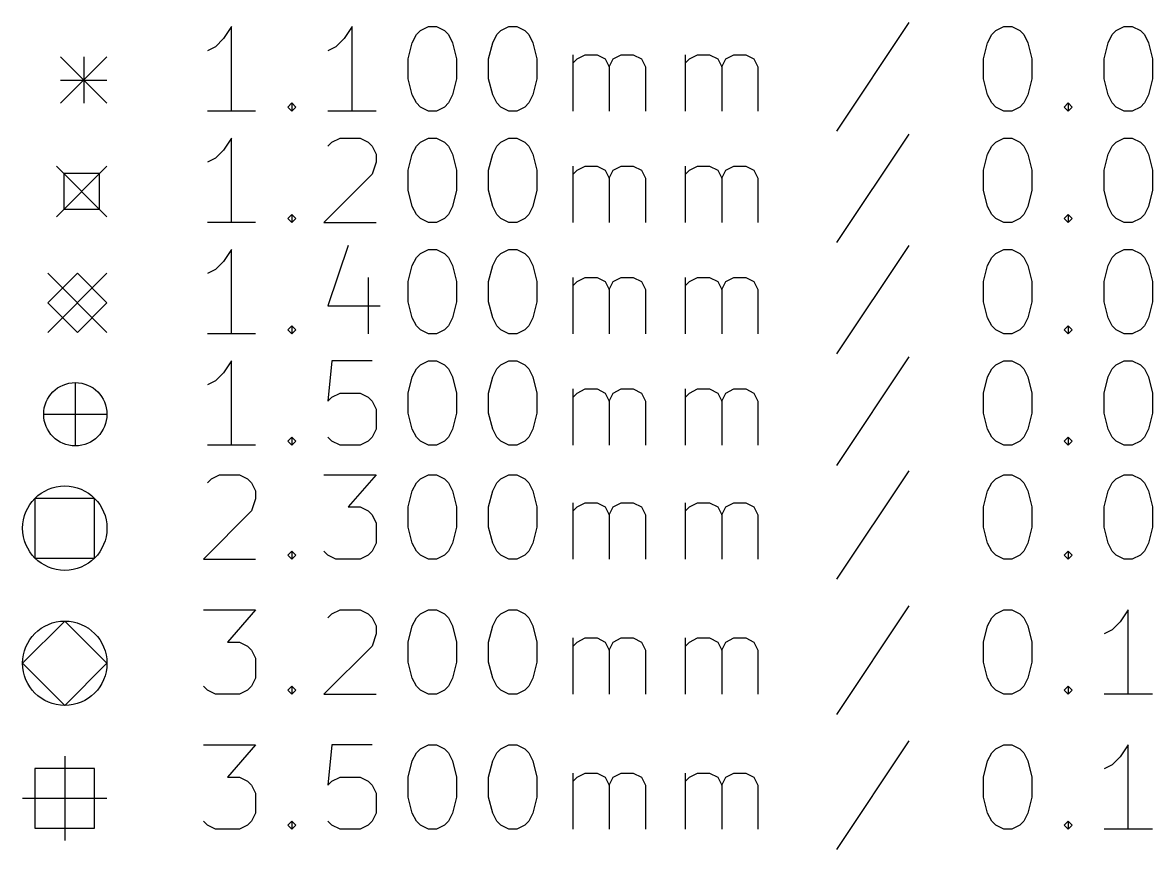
# Model space of a CAD drawing. Extents: x 82 to 194, y -127 to -38.
# Drawn here: x 81.95 to 108.73, y -126.52 to -106.93 of the extents above; entities that cross this region are included whole.
import ezdxf

# ---------------------------------------------------------------- set-up
doc = ezdxf.new("R2010")
doc.units = 0
doc.layers.add('BLACK', color=7, linetype='CONTINUOUS')

msp = doc.modelspace()

# ---------------------------------------------------------------- linework, layer by layer
at = {"layer": 'BLACK', "linetype": 'CONTINUOUS'}
for p, q in [((86.9024, -107.025), (86.7119, -107.31)), ((86.9024, -109.025), (86.9024, -107.025)), ((89.7595, -107.025), (89.569, -107.31)), ((89.7595, -109.025), (89.7595, -107.025)), ((91.2833, -107.215), (91.3786, -107.12)), ((91.3786, -107.12), (91.569, -107.025)), ((91.569, -107.025), (91.7595, -107.025)), ((91.7595, -107.025), (91.95, -107.12)), ((91.95, -107.12), (92.0452, -107.215)), ((93.1881, -107.215), (93.2833, -107.12)), ((93.2833, -107.12), (93.4738, -107.025)), ((93.4738, -107.025), (93.6643, -107.025)), ((93.6643, -107.025), (93.8548, -107.12)), ((93.8548, -107.12), (93.95, -107.215)), ((102.96, -106.93), (101.245, -109.501)), ((104.921, -107.215), (105.017, -107.12)), ((105.017, -107.12), (105.207, -107.025)), ((105.207, -107.025), (105.398, -107.025)), ((105.398, -107.025), (105.588, -107.12)), ((105.588, -107.12), (105.683, -107.215)), ((107.779, -107.215), (107.874, -107.12)), ((107.874, -107.12), (108.064, -107.025)), ((108.064, -107.025), (108.255, -107.025)), ((108.255, -107.025), (108.445, -107.12)), ((108.445, -107.12), (108.54, -107.215)), ((86.7119, -107.31), (86.5214, -107.501)), ((89.569, -107.31), (89.3786, -107.501)), ((91.1881, -107.406), (91.2833, -107.215)), ((92.0452, -107.215), (92.1405, -107.406)), ((93.0929, -107.406), (93.1881, -107.215)), ((93.95, -107.215), (94.0452, -107.406)), ((104.826, -107.406), (104.921, -107.215)), ((105.683, -107.215), (105.779, -107.406)), ((107.683, -107.406), (107.779, -107.215)), ((108.54, -107.215), (108.636, -107.406)), ((86.5214, -107.501), (86.331, -107.596)), ((89.3786, -107.501), (89.1881, -107.596)), ((91.0929, -107.787), (91.1881, -107.406)), ((92.1405, -107.406), (92.2357, -107.787)), ((92.9976, -107.787), (93.0929, -107.406)), ((94.0452, -107.406), (94.1405, -107.787)), ((104.731, -107.787), (104.826, -107.406)), ((105.779, -107.406), (105.874, -107.787)), ((107.588, -107.787), (107.683, -107.406)), ((108.636, -107.406), (108.731, -107.787)), ((82.85, -107.74), (83.95, -108.84)), ((83.95, -107.74), (82.85, -108.84)), ((83.4, -107.74), (83.4, -108.84)), ((91.0929, -108.263), (91.0929, -107.787)), ((92.2357, -107.787), (92.2357, -108.263)), ((92.9976, -108.263), (92.9976, -107.787)), ((94.1405, -107.787), (94.1405, -108.263)), ((94.9976, -109.025), (94.9976, -107.691)), ((94.9976, -107.882), (95.0929, -107.787)), ((95.0929, -107.787), (95.2833, -107.691)), ((95.2833, -107.691), (95.569, -107.691)), ((95.569, -107.691), (95.7595, -107.787)), ((95.7595, -107.787), (95.8548, -107.977)), ((95.8548, -107.977), (95.95, -107.787)), ((95.95, -107.787), (96.1405, -107.691)), ((96.1405, -107.691), (96.4262, -107.691)), ((96.4262, -107.691), (96.6167, -107.787)), ((96.6167, -107.787), (96.7119, -107.977)), ((97.6643, -109.025), (97.6643, -107.691)), ((97.6643, -107.882), (97.7595, -107.787)), ((97.7595, -107.787), (97.95, -107.691)), ((97.95, -107.691), (98.2357, -107.691)), ((98.2357, -107.691), (98.4262, -107.787)), ((98.4262, -107.787), (98.5214, -107.977)), ((98.5214, -107.977), (98.6167, -107.787)), ((98.6167, -107.787), (98.8071, -107.691)), ((98.8071, -107.691), (99.0929, -107.691)), ((99.0929, -107.691), (99.2833, -107.787)), ((99.2833, -107.787), (99.3786, -107.977)), ((104.731, -108.263), (104.731, -107.787)), ((105.874, -107.787), (105.874, -108.263)), ((107.588, -108.263), (107.588, -107.787)), ((108.731, -107.787), (108.731, -108.263)), ((95.8548, -107.977), (95.8548, -109.025)), ((96.7119, -107.977), (96.7119, -109.025)), ((98.5214, -107.977), (98.5214, -109.025)), ((99.3786, -107.977), (99.3786, -109.025)), ((82.85, -108.29), (83.95, -108.29)), ((91.1881, -108.644), (91.0929, -108.263)), ((92.2357, -108.263), (92.1405, -108.644)), ((93.0929, -108.644), (92.9976, -108.263)), ((94.1405, -108.263), (94.0452, -108.644)), ((104.826, -108.644), (104.731, -108.263)), ((105.874, -108.263), (105.779, -108.644)), ((107.683, -108.644), (107.588, -108.263)), ((108.731, -108.263), (108.636, -108.644)), ((91.2833, -108.834), (91.1881, -108.644)), ((92.1405, -108.644), (92.0452, -108.834)), ((93.1881, -108.834), (93.0929, -108.644)), ((94.0452, -108.644), (93.95, -108.834)), ((104.921, -108.834), (104.826, -108.644)), ((105.779, -108.644), (105.683, -108.834)), ((107.779, -108.834), (107.683, -108.644)), ((108.636, -108.644), (108.54, -108.834)), ((88.2357, -108.93), (88.331, -108.834)), ((88.331, -109.025), (88.2357, -108.93)), ((88.331, -108.834), (88.4262, -108.93)), ((88.331, -108.834), (88.331, -109.025)), ((88.4262, -108.93), (88.331, -109.025)), ((91.3786, -108.93), (91.2833, -108.834)), ((91.569, -109.025), (91.3786, -108.93)), ((91.95, -108.93), (91.7595, -109.025)), ((92.0452, -108.834), (91.95, -108.93)), ((93.2833, -108.93), (93.1881, -108.834)), ((93.4738, -109.025), (93.2833, -108.93)), ((93.8548, -108.93), (93.6643, -109.025)), ((93.95, -108.834), (93.8548, -108.93)), ((105.017, -108.93), (104.921, -108.834)), ((105.207, -109.025), (105.017, -108.93)), ((105.588, -108.93), (105.398, -109.025)), ((105.683, -108.834), (105.588, -108.93)), ((106.636, -108.93), (106.731, -108.834)), ((106.731, -109.025), (106.636, -108.93)), ((106.731, -108.834), (106.826, -108.93)), ((106.731, -108.834), (106.731, -109.025)), ((106.826, -108.93), (106.731, -109.025)), ((107.874, -108.93), (107.779, -108.834)), ((108.064, -109.025), (107.874, -108.93)), ((108.445, -108.93), (108.255, -109.025)), ((108.54, -108.834), (108.445, -108.93)), ((87.4738, -109.025), (86.331, -109.025)), ((90.331, -109.025), (89.1881, -109.025)), ((91.7595, -109.025), (91.569, -109.025)), ((93.6643, -109.025), (93.4738, -109.025)), ((105.398, -109.025), (105.207, -109.025)), ((108.255, -109.025), (108.064, -109.025)), ((86.9024, -109.665), (86.7119, -109.95)), ((86.9024, -111.665), (86.9024, -109.665)), ((89.1881, -109.855), (89.2833, -109.76)), ((89.2833, -109.76), (89.4738, -109.665)), ((89.4738, -109.665), (89.95, -109.665)), ((89.95, -109.665), (90.1405, -109.76)), ((90.1405, -109.76), (90.2357, -109.855)), ((91.2833, -109.855), (91.3786, -109.76)), ((91.3786, -109.76), (91.569, -109.665)), ((91.569, -109.665), (91.7595, -109.665)), ((91.7595, -109.665), (91.95, -109.76)), ((91.95, -109.76), (92.0452, -109.855)), ((93.1881, -109.855), (93.2833, -109.76)), ((93.2833, -109.76), (93.4738, -109.665)), ((93.4738, -109.665), (93.6643, -109.665)), ((93.6643, -109.665), (93.8548, -109.76)), ((93.8548, -109.76), (93.95, -109.855)), ((102.96, -109.57), (101.245, -112.141)), ((104.921, -109.855), (105.017, -109.76)), ((105.017, -109.76), (105.207, -109.665)), ((105.207, -109.665), (105.398, -109.665)), ((105.398, -109.665), (105.588, -109.76)), ((105.588, -109.76), (105.683, -109.855)), ((107.779, -109.855), (107.874, -109.76)), ((107.874, -109.76), (108.064, -109.665)), ((108.064, -109.665), (108.255, -109.665)), ((108.255, -109.665), (108.445, -109.76)), ((108.445, -109.76), (108.54, -109.855)), ((86.7119, -109.95), (86.5214, -110.141)), ((90.2357, -109.855), (90.331, -110.046)), ((90.331, -110.046), (90.331, -110.236)), ((91.0929, -110.427), (91.1881, -110.046)), ((91.1881, -110.046), (91.2833, -109.855)), ((92.0452, -109.855), (92.1405, -110.046)), ((92.1405, -110.046), (92.2357, -110.427)), ((92.9976, -110.427), (93.0929, -110.046)), ((93.0929, -110.046), (93.1881, -109.855)), ((93.95, -109.855), (94.0452, -110.046)), ((94.0452, -110.046), (94.1405, -110.427)), ((104.731, -110.427), (104.826, -110.046)), ((104.826, -110.046), (104.921, -109.855)), ((105.683, -109.855), (105.779, -110.046)), ((105.779, -110.046), (105.874, -110.427)), ((107.588, -110.427), (107.683, -110.046)), ((107.683, -110.046), (107.779, -109.855)), ((108.54, -109.855), (108.636, -110.046)), ((108.636, -110.046), (108.731, -110.427)), ((82.75, -110.33), (83.95, -111.53)), ((83.95, -110.33), (82.75, -111.53)), ((86.5214, -110.141), (86.331, -110.236)), ((90.331, -110.236), (90.2357, -110.522)), ((94.9976, -111.665), (94.9976, -110.331)), ((95.0929, -110.427), (95.2833, -110.331)), ((95.2833, -110.331), (95.569, -110.331)), ((95.569, -110.331), (95.7595, -110.427)), ((95.95, -110.427), (96.1405, -110.331)), ((96.1405, -110.331), (96.4262, -110.331)), ((96.4262, -110.331), (96.6167, -110.427)), ((97.6643, -111.665), (97.6643, -110.331)), ((97.7595, -110.427), (97.95, -110.331)), ((97.95, -110.331), (98.2357, -110.331)), ((98.2357, -110.331), (98.4262, -110.427)), ((98.6167, -110.427), (98.8071, -110.331)), ((98.8071, -110.331), (99.0929, -110.331)), ((99.0929, -110.331), (99.2833, -110.427)), ((83.7743, -110.506), (82.9257, -110.506)), ((82.9257, -110.506), (82.9257, -111.354)), ((83.7743, -111.354), (83.7743, -110.506)), ((90.2357, -110.522), (89.0929, -111.665)), ((91.0929, -110.903), (91.0929, -110.427)), ((92.2357, -110.427), (92.2357, -110.903)), ((92.9976, -110.903), (92.9976, -110.427)), ((94.1405, -110.427), (94.1405, -110.903)), ((94.9976, -110.522), (95.0929, -110.427)), ((95.7595, -110.427), (95.8548, -110.617)), ((95.8548, -110.617), (95.95, -110.427)), ((96.6167, -110.427), (96.7119, -110.617)), ((97.6643, -110.522), (97.7595, -110.427)), ((98.4262, -110.427), (98.5214, -110.617)), ((98.5214, -110.617), (98.6167, -110.427)), ((99.2833, -110.427), (99.3786, -110.617)), ((104.731, -110.903), (104.731, -110.427)), ((105.874, -110.427), (105.874, -110.903)), ((107.588, -110.903), (107.588, -110.427)), ((108.731, -110.427), (108.731, -110.903)), ((95.8548, -110.617), (95.8548, -111.665)), ((96.7119, -110.617), (96.7119, -111.665)), ((98.5214, -110.617), (98.5214, -111.665)), ((99.3786, -110.617), (99.3786, -111.665)), ((91.1881, -111.284), (91.0929, -110.903)), ((92.2357, -110.903), (92.1405, -111.284)), ((93.0929, -111.284), (92.9976, -110.903)), ((94.1405, -110.903), (94.0452, -111.284)), ((104.826, -111.284), (104.731, -110.903)), ((105.874, -110.903), (105.779, -111.284)), ((107.683, -111.284), (107.588, -110.903)), ((108.731, -110.903), (108.636, -111.284)), ((82.9257, -111.354), (83.7743, -111.354)), ((91.2833, -111.474), (91.1881, -111.284)), ((92.1405, -111.284), (92.0452, -111.474)), ((93.1881, -111.474), (93.0929, -111.284)), ((94.0452, -111.284), (93.95, -111.474)), ((104.921, -111.474), (104.826, -111.284)), ((105.779, -111.284), (105.683, -111.474)), ((107.779, -111.474), (107.683, -111.284)), ((108.636, -111.284), (108.54, -111.474)), ((87.4738, -111.665), (86.331, -111.665)), ((88.2357, -111.57), (88.331, -111.474)), ((88.331, -111.665), (88.2357, -111.57)), ((88.331, -111.474), (88.4262, -111.57)), ((88.331, -111.474), (88.331, -111.665)), ((88.4262, -111.57), (88.331, -111.665)), ((89.0929, -111.665), (90.331, -111.665)), ((91.3786, -111.57), (91.2833, -111.474)), ((91.569, -111.665), (91.3786, -111.57)), ((91.7595, -111.665), (91.569, -111.665)), ((91.95, -111.57), (91.7595, -111.665)), ((92.0452, -111.474), (91.95, -111.57)), ((93.2833, -111.57), (93.1881, -111.474)), ((93.4738, -111.665), (93.2833, -111.57)), ((93.6643, -111.665), (93.4738, -111.665)), ((93.8548, -111.57), (93.6643, -111.665)), ((93.95, -111.474), (93.8548, -111.57)), ((105.017, -111.57), (104.921, -111.474)), ((105.207, -111.665), (105.017, -111.57)), ((105.398, -111.665), (105.207, -111.665)), ((105.588, -111.57), (105.398, -111.665)), ((105.683, -111.474), (105.588, -111.57)), ((106.636, -111.57), (106.731, -111.474)), ((106.731, -111.665), (106.636, -111.57)), ((106.731, -111.474), (106.826, -111.57)), ((106.731, -111.474), (106.731, -111.665)), ((106.826, -111.57), (106.731, -111.665)), ((107.874, -111.57), (107.779, -111.474)), ((108.064, -111.665), (107.874, -111.57)), ((108.255, -111.665), (108.064, -111.665)), ((108.445, -111.57), (108.255, -111.665)), ((108.54, -111.474), (108.445, -111.57)), ((89.6643, -112.21), (89.1881, -113.638)), ((102.96, -112.21), (101.245, -114.781)), ((86.9024, -112.305), (86.7119, -112.59)), ((86.9024, -114.305), (86.9024, -112.305)), ((91.2833, -112.495), (91.3786, -112.4)), ((91.3786, -112.4), (91.569, -112.305)), ((91.569, -112.305), (91.7595, -112.305)), ((91.7595, -112.305), (91.95, -112.4)), ((91.95, -112.4), (92.0452, -112.495)), ((93.1881, -112.495), (93.2833, -112.4)), ((93.2833, -112.4), (93.4738, -112.305)), ((93.4738, -112.305), (93.6643, -112.305)), ((93.6643, -112.305), (93.8548, -112.4)), ((93.8548, -112.4), (93.95, -112.495)), ((104.921, -112.495), (105.017, -112.4)), ((105.017, -112.4), (105.207, -112.305)), ((105.207, -112.305), (105.398, -112.305)), ((105.398, -112.305), (105.588, -112.4)), ((105.588, -112.4), (105.683, -112.495)), ((107.779, -112.495), (107.874, -112.4)), ((107.874, -112.4), (108.064, -112.305)), ((108.064, -112.305), (108.255, -112.305)), ((108.255, -112.305), (108.445, -112.4)), ((108.445, -112.4), (108.54, -112.495)), ((86.7119, -112.59), (86.5214, -112.781)), ((91.0929, -113.067), (91.1881, -112.686)), ((91.1881, -112.686), (91.2833, -112.495)), ((92.0452, -112.495), (92.1405, -112.686)), ((92.1405, -112.686), (92.2357, -113.067)), ((92.9976, -113.067), (93.0929, -112.686)), ((93.0929, -112.686), (93.1881, -112.495)), ((93.95, -112.495), (94.0452, -112.686)), ((94.0452, -112.686), (94.1405, -113.067)), ((104.731, -113.067), (104.826, -112.686)), ((104.826, -112.686), (104.921, -112.495)), ((105.683, -112.495), (105.779, -112.686)), ((105.779, -112.686), (105.874, -113.067)), ((107.588, -113.067), (107.683, -112.686)), ((107.683, -112.686), (107.779, -112.495)), ((108.54, -112.495), (108.636, -112.686)), ((108.636, -112.686), (108.731, -113.067)), ((82.55, -112.87), (83.95, -114.27)), ((83.95, -112.87), (82.55, -114.27)), ((83.25, -112.87), (82.55, -113.57)), ((83.95, -113.57), (83.25, -112.87)), ((86.5214, -112.781), (86.331, -112.876)), ((90.1405, -112.971), (90.1405, -114.305)), ((94.9976, -114.305), (94.9976, -112.971)), ((95.0929, -113.067), (95.2833, -112.971)), ((95.2833, -112.971), (95.569, -112.971)), ((95.569, -112.971), (95.7595, -113.067)), ((95.95, -113.067), (96.1405, -112.971)), ((96.1405, -112.971), (96.4262, -112.971)), ((96.4262, -112.971), (96.6167, -113.067)), ((97.6643, -114.305), (97.6643, -112.971)), ((97.7595, -113.067), (97.95, -112.971)), ((97.95, -112.971), (98.2357, -112.971)), ((98.2357, -112.971), (98.4262, -113.067)), ((98.6167, -113.067), (98.8071, -112.971)), ((98.8071, -112.971), (99.0929, -112.971)), ((99.0929, -112.971), (99.2833, -113.067)), ((91.0929, -113.543), (91.0929, -113.067)), ((92.2357, -113.067), (92.2357, -113.543)), ((92.9976, -113.543), (92.9976, -113.067)), ((94.1405, -113.067), (94.1405, -113.543)), ((94.9976, -113.162), (95.0929, -113.067)), ((95.7595, -113.067), (95.8548, -113.257)), ((95.8548, -113.257), (95.95, -113.067)), ((95.8548, -113.257), (95.8548, -114.305)), ((96.6167, -113.067), (96.7119, -113.257)), ((96.7119, -113.257), (96.7119, -114.305)), ((97.6643, -113.162), (97.7595, -113.067)), ((98.4262, -113.067), (98.5214, -113.257)), ((98.5214, -113.257), (98.6167, -113.067)), ((98.5214, -113.257), (98.5214, -114.305)), ((99.2833, -113.067), (99.3786, -113.257)), ((99.3786, -113.257), (99.3786, -114.305)), ((104.731, -113.543), (104.731, -113.067)), ((105.874, -113.067), (105.874, -113.543)), ((107.588, -113.543), (107.588, -113.067)), ((108.731, -113.067), (108.731, -113.543)), ((91.1881, -113.924), (91.0929, -113.543)), ((92.2357, -113.543), (92.1405, -113.924)), ((93.0929, -113.924), (92.9976, -113.543)), ((94.1405, -113.543), (94.0452, -113.924)), ((104.826, -113.924), (104.731, -113.543)), ((105.874, -113.543), (105.779, -113.924)), ((107.683, -113.924), (107.588, -113.543)), ((108.731, -113.543), (108.636, -113.924)), ((82.55, -113.57), (83.25, -114.27)), ((83.25, -114.27), (83.95, -113.57)), ((89.1881, -113.638), (90.4262, -113.638)), ((91.2833, -114.114), (91.1881, -113.924)), ((92.1405, -113.924), (92.0452, -114.114)), ((93.1881, -114.114), (93.0929, -113.924)), ((94.0452, -113.924), (93.95, -114.114)), ((104.921, -114.114), (104.826, -113.924)), ((105.779, -113.924), (105.683, -114.114)), ((107.779, -114.114), (107.683, -113.924)), ((108.636, -113.924), (108.54, -114.114)), ((87.4738, -114.305), (86.331, -114.305)), ((88.2357, -114.21), (88.331, -114.114)), ((88.331, -114.305), (88.2357, -114.21)), ((88.331, -114.114), (88.4262, -114.21)), ((88.331, -114.114), (88.331, -114.305)), ((88.4262, -114.21), (88.331, -114.305)), ((91.3786, -114.21), (91.2833, -114.114)), ((91.569, -114.305), (91.3786, -114.21)), ((91.7595, -114.305), (91.569, -114.305)), ((91.95, -114.21), (91.7595, -114.305)), ((92.0452, -114.114), (91.95, -114.21)), ((93.2833, -114.21), (93.1881, -114.114)), ((93.4738, -114.305), (93.2833, -114.21)), ((93.6643, -114.305), (93.4738, -114.305)), ((93.8548, -114.21), (93.6643, -114.305)), ((93.95, -114.114), (93.8548, -114.21)), ((105.017, -114.21), (104.921, -114.114)), ((105.207, -114.305), (105.017, -114.21)), ((105.398, -114.305), (105.207, -114.305)), ((105.588, -114.21), (105.398, -114.305)), ((105.683, -114.114), (105.588, -114.21)), ((106.636, -114.21), (106.731, -114.114)), ((106.731, -114.305), (106.636, -114.21)), ((106.731, -114.114), (106.826, -114.21)), ((106.731, -114.114), (106.731, -114.305)), ((106.826, -114.21), (106.731, -114.305)), ((107.874, -114.21), (107.779, -114.114)), ((108.064, -114.305), (107.874, -114.21)), ((108.255, -114.305), (108.064, -114.305)), ((108.445, -114.21), (108.255, -114.305)), ((108.54, -114.114), (108.445, -114.21)), ((102.96, -114.85), (101.245, -117.421)), ((86.9024, -114.945), (86.7119, -115.23)), ((86.9024, -116.945), (86.9024, -114.945)), ((89.2833, -114.945), (89.1881, -115.897)), ((90.2357, -114.945), (89.2833, -114.945)), ((91.1881, -115.326), (91.2833, -115.135)), ((91.2833, -115.135), (91.3786, -115.04)), ((91.3786, -115.04), (91.569, -114.945)), ((91.569, -114.945), (91.7595, -114.945)), ((91.7595, -114.945), (91.95, -115.04)), ((91.95, -115.04), (92.0452, -115.135)), ((92.0452, -115.135), (92.1405, -115.326)), ((93.0929, -115.326), (93.1881, -115.135)), ((93.1881, -115.135), (93.2833, -115.04)), ((93.2833, -115.04), (93.4738, -114.945)), ((93.4738, -114.945), (93.6643, -114.945)), ((93.6643, -114.945), (93.8548, -115.04)), ((93.8548, -115.04), (93.95, -115.135)), ((93.95, -115.135), (94.0452, -115.326)), ((104.826, -115.326), (104.921, -115.135)), ((104.921, -115.135), (105.017, -115.04)), ((105.017, -115.04), (105.207, -114.945)), ((105.207, -114.945), (105.398, -114.945)), ((105.398, -114.945), (105.588, -115.04)), ((105.588, -115.04), (105.683, -115.135)), ((105.683, -115.135), (105.779, -115.326)), ((107.683, -115.326), (107.779, -115.135)), ((107.779, -115.135), (107.874, -115.04)), ((107.874, -115.04), (108.064, -114.945)), ((108.064, -114.945), (108.255, -114.945)), ((108.255, -114.945), (108.445, -115.04)), ((108.445, -115.04), (108.54, -115.135)), ((108.54, -115.135), (108.636, -115.326)), ((86.5214, -115.421), (86.331, -115.516)), ((86.7119, -115.23), (86.5214, -115.421)), ((91.0929, -115.707), (91.1881, -115.326)), ((92.1405, -115.326), (92.2357, -115.707)), ((92.9976, -115.707), (93.0929, -115.326)), ((94.0452, -115.326), (94.1405, -115.707)), ((104.731, -115.707), (104.826, -115.326)), ((105.779, -115.326), (105.874, -115.707)), ((107.588, -115.707), (107.683, -115.326)), ((108.636, -115.326), (108.731, -115.707)), ((83.2, -115.46), (83.2, -116.96)), ((94.9976, -116.945), (94.9976, -115.611)), ((95.0929, -115.707), (95.2833, -115.611)), ((95.2833, -115.611), (95.569, -115.611)), ((95.569, -115.611), (95.7595, -115.707)), ((95.95, -115.707), (96.1405, -115.611)), ((96.1405, -115.611), (96.4262, -115.611)), ((96.4262, -115.611), (96.6167, -115.707)), ((97.6643, -116.945), (97.6643, -115.611)), ((97.7595, -115.707), (97.95, -115.611)), ((97.95, -115.611), (98.2357, -115.611)), ((98.2357, -115.611), (98.4262, -115.707)), ((98.6167, -115.707), (98.8071, -115.611)), ((98.8071, -115.611), (99.0929, -115.611)), ((99.0929, -115.611), (99.2833, -115.707)), ((89.1881, -115.897), (89.2833, -115.802)), ((89.2833, -115.802), (89.4738, -115.707)), ((89.4738, -115.707), (89.95, -115.707)), ((89.95, -115.707), (90.1405, -115.802)), ((90.1405, -115.802), (90.2357, -115.897)), ((90.2357, -115.897), (90.331, -116.088)), ((91.0929, -116.183), (91.0929, -115.707)), ((92.2357, -115.707), (92.2357, -116.183)), ((92.9976, -116.183), (92.9976, -115.707)), ((94.1405, -115.707), (94.1405, -116.183)), ((94.9976, -115.802), (95.0929, -115.707)), ((95.7595, -115.707), (95.8548, -115.897)), ((95.8548, -115.897), (95.95, -115.707)), ((95.8548, -115.897), (95.8548, -116.945)), ((96.6167, -115.707), (96.7119, -115.897)), ((96.7119, -115.897), (96.7119, -116.945)), ((97.6643, -115.802), (97.7595, -115.707)), ((98.4262, -115.707), (98.5214, -115.897)), ((98.5214, -115.897), (98.6167, -115.707)), ((98.5214, -115.897), (98.5214, -116.945)), ((99.2833, -115.707), (99.3786, -115.897)), ((99.3786, -115.897), (99.3786, -116.945)), ((104.731, -116.183), (104.731, -115.707)), ((105.874, -115.707), (105.874, -116.183)), ((107.588, -116.183), (107.588, -115.707)), ((108.731, -115.707), (108.731, -116.183)), ((82.45, -116.21), (83.95, -116.21)), ((90.331, -116.088), (90.331, -116.564)), ((91.1881, -116.564), (91.0929, -116.183)), ((92.2357, -116.183), (92.1405, -116.564)), ((93.0929, -116.564), (92.9976, -116.183)), ((94.1405, -116.183), (94.0452, -116.564)), ((104.826, -116.564), (104.731, -116.183)), ((105.874, -116.183), (105.779, -116.564)), ((107.683, -116.564), (107.588, -116.183)), ((108.731, -116.183), (108.636, -116.564)), ((88.2357, -116.85), (88.331, -116.754)), ((88.331, -116.754), (88.4262, -116.85)), ((88.331, -116.754), (88.331, -116.945)), ((89.2833, -116.85), (89.1881, -116.754)), ((90.2357, -116.754), (90.1405, -116.85)), ((90.331, -116.564), (90.2357, -116.754)), ((91.2833, -116.754), (91.1881, -116.564)), ((91.3786, -116.85), (91.2833, -116.754)), ((92.0452, -116.754), (91.95, -116.85)), ((92.1405, -116.564), (92.0452, -116.754)), ((93.1881, -116.754), (93.0929, -116.564)), ((93.2833, -116.85), (93.1881, -116.754)), ((93.95, -116.754), (93.8548, -116.85)), ((94.0452, -116.564), (93.95, -116.754)), ((104.921, -116.754), (104.826, -116.564)), ((105.017, -116.85), (104.921, -116.754)), ((105.683, -116.754), (105.588, -116.85)), ((105.779, -116.564), (105.683, -116.754)), ((106.636, -116.85), (106.731, -116.754)), ((106.731, -116.754), (106.826, -116.85)), ((106.731, -116.754), (106.731, -116.945)), ((107.779, -116.754), (107.683, -116.564)), ((107.874, -116.85), (107.779, -116.754)), ((108.54, -116.754), (108.445, -116.85)), ((108.636, -116.564), (108.54, -116.754)), ((87.4738, -116.945), (86.331, -116.945)), ((88.331, -116.945), (88.2357, -116.85)), ((88.4262, -116.85), (88.331, -116.945)), ((89.4738, -116.945), (89.2833, -116.85)), ((89.95, -116.945), (89.4738, -116.945)), ((90.1405, -116.85), (89.95, -116.945)), ((91.569, -116.945), (91.3786, -116.85)), ((91.7595, -116.945), (91.569, -116.945)), ((91.95, -116.85), (91.7595, -116.945)), ((93.4738, -116.945), (93.2833, -116.85)), ((93.6643, -116.945), (93.4738, -116.945)), ((93.8548, -116.85), (93.6643, -116.945)), ((105.207, -116.945), (105.017, -116.85)), ((105.398, -116.945), (105.207, -116.945)), ((105.588, -116.85), (105.398, -116.945)), ((106.731, -116.945), (106.636, -116.85)), ((106.826, -116.85), (106.731, -116.945)), ((108.064, -116.945), (107.874, -116.85)), ((108.255, -116.945), (108.064, -116.945)), ((108.445, -116.85), (108.255, -116.945)), ((102.96, -117.55), (101.245, -120.121)), ((86.331, -117.835), (86.4262, -117.74)), ((86.4262, -117.74), (86.6167, -117.645)), ((86.6167, -117.645), (87.0929, -117.645)), ((87.0929, -117.645), (87.2833, -117.74)), ((87.2833, -117.74), (87.3786, -117.835)), ((87.3786, -117.835), (87.4738, -118.026)), ((89.0929, -117.645), (90.331, -117.645)), ((90.331, -117.645), (89.6643, -118.407)), ((91.1881, -118.026), (91.2833, -117.835)), ((91.2833, -117.835), (91.3786, -117.74)), ((91.3786, -117.74), (91.569, -117.645)), ((91.569, -117.645), (91.7595, -117.645)), ((91.7595, -117.645), (91.95, -117.74)), ((91.95, -117.74), (92.0452, -117.835)), ((92.0452, -117.835), (92.1405, -118.026)), ((93.0929, -118.026), (93.1881, -117.835)), ((93.1881, -117.835), (93.2833, -117.74)), ((93.2833, -117.74), (93.4738, -117.645)), ((93.4738, -117.645), (93.6643, -117.645)), ((93.6643, -117.645), (93.8548, -117.74)), ((93.8548, -117.74), (93.95, -117.835)), ((93.95, -117.835), (94.0452, -118.026)), ((104.826, -118.026), (104.921, -117.835)), ((104.921, -117.835), (105.017, -117.74)), ((105.017, -117.74), (105.207, -117.645)), ((105.207, -117.645), (105.398, -117.645)), ((105.398, -117.645), (105.588, -117.74)), ((105.588, -117.74), (105.683, -117.835)), ((105.683, -117.835), (105.779, -118.026)), ((107.683, -118.026), (107.779, -117.835)), ((107.779, -117.835), (107.874, -117.74)), ((107.874, -117.74), (108.064, -117.645)), ((108.064, -117.645), (108.255, -117.645)), ((108.255, -117.645), (108.445, -117.74)), ((108.445, -117.74), (108.54, -117.835)), ((108.54, -117.835), (108.636, -118.026)), ((87.4738, -118.026), (87.4738, -118.216)), ((91.0929, -118.407), (91.1881, -118.026)), ((92.1405, -118.026), (92.2357, -118.407)), ((92.9976, -118.407), (93.0929, -118.026)), ((94.0452, -118.026), (94.1405, -118.407)), ((104.731, -118.407), (104.826, -118.026)), ((105.779, -118.026), (105.874, -118.407)), ((107.588, -118.407), (107.683, -118.026)), ((108.636, -118.026), (108.731, -118.407)), ((83.6571, -118.203), (82.2429, -118.203)), ((82.2429, -118.203), (82.2429, -119.617)), ((83.6571, -119.617), (83.6571, -118.203)), ((87.4738, -118.216), (87.3786, -118.502)), ((94.9976, -119.645), (94.9976, -118.311)), ((95.0929, -118.407), (95.2833, -118.311)), ((95.2833, -118.311), (95.569, -118.311)), ((95.569, -118.311), (95.7595, -118.407)), ((95.95, -118.407), (96.1405, -118.311)), ((96.1405, -118.311), (96.4262, -118.311)), ((96.4262, -118.311), (96.6167, -118.407)), ((97.6643, -119.645), (97.6643, -118.311)), ((97.7595, -118.407), (97.95, -118.311)), ((97.95, -118.311), (98.2357, -118.311)), ((98.2357, -118.311), (98.4262, -118.407)), ((98.6167, -118.407), (98.8071, -118.311)), ((98.8071, -118.311), (99.0929, -118.311)), ((99.0929, -118.311), (99.2833, -118.407)), ((87.3786, -118.502), (86.2357, -119.645)), ((89.6643, -118.407), (89.95, -118.407)), ((89.95, -118.407), (90.1405, -118.502)), ((90.1405, -118.502), (90.2357, -118.597)), ((90.2357, -118.597), (90.331, -118.788)), ((91.0929, -118.883), (91.0929, -118.407)), ((92.2357, -118.407), (92.2357, -118.883)), ((92.9976, -118.883), (92.9976, -118.407)), ((94.1405, -118.407), (94.1405, -118.883)), ((94.9976, -118.502), (95.0929, -118.407)), ((95.7595, -118.407), (95.8548, -118.597)), ((95.8548, -118.597), (95.95, -118.407)), ((95.8548, -118.597), (95.8548, -119.645)), ((96.6167, -118.407), (96.7119, -118.597)), ((96.7119, -118.597), (96.7119, -119.645)), ((97.6643, -118.502), (97.7595, -118.407)), ((98.4262, -118.407), (98.5214, -118.597)), ((98.5214, -118.597), (98.6167, -118.407)), ((98.5214, -118.597), (98.5214, -119.645)), ((99.2833, -118.407), (99.3786, -118.597)), ((99.3786, -118.597), (99.3786, -119.645)), ((104.731, -118.883), (104.731, -118.407)), ((105.874, -118.407), (105.874, -118.883)), ((107.588, -118.883), (107.588, -118.407)), ((108.731, -118.407), (108.731, -118.883)), ((90.331, -118.788), (90.331, -119.264)), ((91.1881, -119.264), (91.0929, -118.883)), ((92.2357, -118.883), (92.1405, -119.264)), ((93.0929, -119.264), (92.9976, -118.883)), ((94.1405, -118.883), (94.0452, -119.264)), ((104.826, -119.264), (104.731, -118.883)), ((105.874, -118.883), (105.779, -119.264)), ((107.683, -119.264), (107.588, -118.883)), ((108.731, -118.883), (108.636, -119.264)), ((90.331, -119.264), (90.2357, -119.454)), ((91.2833, -119.454), (91.1881, -119.264)), ((92.1405, -119.264), (92.0452, -119.454)), ((93.1881, -119.454), (93.0929, -119.264)), ((94.0452, -119.264), (93.95, -119.454)), ((104.921, -119.454), (104.826, -119.264)), ((105.779, -119.264), (105.683, -119.454)), ((107.779, -119.454), (107.683, -119.264)), ((108.636, -119.264), (108.54, -119.454)), ((82.2429, -119.617), (83.6571, -119.617)), ((86.2357, -119.645), (87.4738, -119.645)), ((88.2357, -119.55), (88.331, -119.454)), ((88.331, -119.645), (88.2357, -119.55)), ((88.331, -119.454), (88.4262, -119.55)), ((88.331, -119.454), (88.331, -119.645)), ((88.4262, -119.55), (88.331, -119.645)), ((89.1881, -119.55), (89.0929, -119.454)), ((89.3786, -119.645), (89.1881, -119.55)), ((89.95, -119.645), (89.3786, -119.645)), ((90.1405, -119.55), (89.95, -119.645)), ((90.2357, -119.454), (90.1405, -119.55)), ((91.3786, -119.55), (91.2833, -119.454)), ((91.569, -119.645), (91.3786, -119.55)), ((91.7595, -119.645), (91.569, -119.645)), ((91.95, -119.55), (91.7595, -119.645)), ((92.0452, -119.454), (91.95, -119.55)), ((93.2833, -119.55), (93.1881, -119.454)), ((93.4738, -119.645), (93.2833, -119.55)), ((93.6643, -119.645), (93.4738, -119.645)), ((93.8548, -119.55), (93.6643, -119.645)), ((93.95, -119.454), (93.8548, -119.55)), ((105.017, -119.55), (104.921, -119.454)), ((105.207, -119.645), (105.017, -119.55)), ((105.398, -119.645), (105.207, -119.645)), ((105.588, -119.55), (105.398, -119.645)), ((105.683, -119.454), (105.588, -119.55)), ((106.636, -119.55), (106.731, -119.454)), ((106.731, -119.645), (106.636, -119.55)), ((106.731, -119.454), (106.826, -119.55)), ((106.731, -119.454), (106.731, -119.645)), ((106.826, -119.55), (106.731, -119.645)), ((107.874, -119.55), (107.779, -119.454)), ((108.064, -119.645), (107.874, -119.55)), ((108.255, -119.645), (108.064, -119.645)), ((108.445, -119.55), (108.255, -119.645)), ((108.54, -119.454), (108.445, -119.55)), ((102.96, -120.75), (101.245, -123.321)), ((86.2357, -120.845), (87.4738, -120.845)), ((87.4738, -120.845), (86.8071, -121.607)), ((89.1881, -121.035), (89.2833, -120.94)), ((89.2833, -120.94), (89.4738, -120.845)), ((89.4738, -120.845), (89.95, -120.845)), ((89.95, -120.845), (90.1405, -120.94)), ((90.1405, -120.94), (90.2357, -121.035)), ((90.2357, -121.035), (90.331, -121.226)), ((91.1881, -121.226), (91.2833, -121.035)), ((91.2833, -121.035), (91.3786, -120.94)), ((91.3786, -120.94), (91.569, -120.845)), ((91.569, -120.845), (91.7595, -120.845)), ((91.7595, -120.845), (91.95, -120.94)), ((91.95, -120.94), (92.0452, -121.035)), ((92.0452, -121.035), (92.1405, -121.226)), ((93.0929, -121.226), (93.1881, -121.035)), ((93.1881, -121.035), (93.2833, -120.94)), ((93.2833, -120.94), (93.4738, -120.845)), ((93.4738, -120.845), (93.6643, -120.845)), ((93.6643, -120.845), (93.8548, -120.94)), ((93.8548, -120.94), (93.95, -121.035)), ((93.95, -121.035), (94.0452, -121.226)), ((104.826, -121.226), (104.921, -121.035)), ((104.921, -121.035), (105.017, -120.94)), ((105.017, -120.94), (105.207, -120.845)), ((105.207, -120.845), (105.398, -120.845)), ((105.398, -120.845), (105.588, -120.94)), ((105.588, -120.94), (105.683, -121.035)), ((105.683, -121.035), (105.779, -121.226)), ((108.16, -120.845), (107.969, -121.13)), ((108.16, -122.845), (108.16, -120.845)), ((82.95, -121.11), (81.95, -122.11)), ((83.95, -122.11), (82.95, -121.11)), ((90.331, -121.226), (90.331, -121.416)), ((91.0929, -121.607), (91.1881, -121.226)), ((92.1405, -121.226), (92.2357, -121.607)), ((92.9976, -121.607), (93.0929, -121.226)), ((94.0452, -121.226), (94.1405, -121.607)), ((104.731, -121.607), (104.826, -121.226)), ((105.779, -121.226), (105.874, -121.607)), ((107.969, -121.13), (107.779, -121.321)), ((90.331, -121.416), (90.2357, -121.702)), ((94.9976, -122.845), (94.9976, -121.511)), ((95.0929, -121.607), (95.2833, -121.511)), ((95.2833, -121.511), (95.569, -121.511)), ((95.569, -121.511), (95.7595, -121.607)), ((95.95, -121.607), (96.1405, -121.511)), ((96.1405, -121.511), (96.4262, -121.511)), ((96.4262, -121.511), (96.6167, -121.607)), ((97.6643, -122.845), (97.6643, -121.511)), ((97.7595, -121.607), (97.95, -121.511)), ((97.95, -121.511), (98.2357, -121.511)), ((98.2357, -121.511), (98.4262, -121.607)), ((98.6167, -121.607), (98.8071, -121.511)), ((98.8071, -121.511), (99.0929, -121.511)), ((99.0929, -121.511), (99.2833, -121.607)), ((107.779, -121.321), (107.588, -121.416)), ((86.8071, -121.607), (87.0929, -121.607)), ((87.0929, -121.607), (87.2833, -121.702)), ((87.2833, -121.702), (87.3786, -121.797)), ((87.3786, -121.797), (87.4738, -121.988)), ((90.2357, -121.702), (89.0929, -122.845)), ((91.0929, -122.083), (91.0929, -121.607)), ((92.2357, -121.607), (92.2357, -122.083)), ((92.9976, -122.083), (92.9976, -121.607)), ((94.1405, -121.607), (94.1405, -122.083)), ((94.9976, -121.702), (95.0929, -121.607)), ((95.7595, -121.607), (95.8548, -121.797)), ((95.8548, -121.797), (95.95, -121.607)), ((95.8548, -121.797), (95.8548, -122.845)), ((96.6167, -121.607), (96.7119, -121.797)), ((96.7119, -121.797), (96.7119, -122.845)), ((97.6643, -121.702), (97.7595, -121.607)), ((98.4262, -121.607), (98.5214, -121.797)), ((98.5214, -121.797), (98.6167, -121.607)), ((98.5214, -121.797), (98.5214, -122.845)), ((99.2833, -121.607), (99.3786, -121.797)), ((99.3786, -121.797), (99.3786, -122.845)), ((104.731, -122.083), (104.731, -121.607)), ((105.874, -121.607), (105.874, -122.083)), ((81.95, -122.11), (82.95, -123.11)), ((82.95, -123.11), (83.95, -122.11)), ((87.4738, -121.988), (87.4738, -122.464)), ((91.1881, -122.464), (91.0929, -122.083)), ((92.2357, -122.083), (92.1405, -122.464)), ((93.0929, -122.464), (92.9976, -122.083)), ((94.1405, -122.083), (94.0452, -122.464)), ((104.826, -122.464), (104.731, -122.083)), ((105.874, -122.083), (105.779, -122.464)), ((86.331, -122.75), (86.2357, -122.654)), ((87.3786, -122.654), (87.2833, -122.75)), ((87.4738, -122.464), (87.3786, -122.654)), ((88.2357, -122.75), (88.331, -122.654)), ((88.331, -122.654), (88.4262, -122.75)), ((88.331, -122.654), (88.331, -122.845)), ((91.2833, -122.654), (91.1881, -122.464)), ((91.3786, -122.75), (91.2833, -122.654)), ((92.0452, -122.654), (91.95, -122.75)), ((92.1405, -122.464), (92.0452, -122.654)), ((93.1881, -122.654), (93.0929, -122.464)), ((93.2833, -122.75), (93.1881, -122.654)), ((93.95, -122.654), (93.8548, -122.75)), ((94.0452, -122.464), (93.95, -122.654)), ((104.921, -122.654), (104.826, -122.464)), ((105.017, -122.75), (104.921, -122.654)), ((105.683, -122.654), (105.588, -122.75)), ((105.779, -122.464), (105.683, -122.654)), ((106.636, -122.75), (106.731, -122.654)), ((106.731, -122.654), (106.826, -122.75)), ((106.731, -122.654), (106.731, -122.845)), ((86.5214, -122.845), (86.331, -122.75)), ((87.0929, -122.845), (86.5214, -122.845)), ((87.2833, -122.75), (87.0929, -122.845)), ((88.331, -122.845), (88.2357, -122.75)), ((88.4262, -122.75), (88.331, -122.845)), ((89.0929, -122.845), (90.331, -122.845)), ((91.569, -122.845), (91.3786, -122.75)), ((91.7595, -122.845), (91.569, -122.845)), ((91.95, -122.75), (91.7595, -122.845)), ((93.4738, -122.845), (93.2833, -122.75)), ((93.6643, -122.845), (93.4738, -122.845)), ((93.8548, -122.75), (93.6643, -122.845)), ((105.207, -122.845), (105.017, -122.75)), ((105.398, -122.845), (105.207, -122.845)), ((105.588, -122.75), (105.398, -122.845)), ((106.731, -122.845), (106.636, -122.75)), ((106.826, -122.75), (106.731, -122.845)), ((108.731, -122.845), (107.588, -122.845)), ((102.96, -123.95), (101.245, -126.521)), ((86.2357, -124.045), (87.4738, -124.045)), ((87.4738, -124.045), (86.8071, -124.807)), ((89.2833, -124.045), (89.1881, -124.997)), ((90.2357, -124.045), (89.2833, -124.045)), ((91.1881, -124.426), (91.2833, -124.235)), ((91.2833, -124.235), (91.3786, -124.14)), ((91.3786, -124.14), (91.569, -124.045)), ((91.569, -124.045), (91.7595, -124.045)), ((91.7595, -124.045), (91.95, -124.14)), ((91.95, -124.14), (92.0452, -124.235)), ((92.0452, -124.235), (92.1405, -124.426)), ((93.0929, -124.426), (93.1881, -124.235)), ((93.1881, -124.235), (93.2833, -124.14)), ((93.2833, -124.14), (93.4738, -124.045)), ((93.4738, -124.045), (93.6643, -124.045)), ((93.6643, -124.045), (93.8548, -124.14)), ((93.8548, -124.14), (93.95, -124.235)), ((93.95, -124.235), (94.0452, -124.426)), ((104.826, -124.426), (104.921, -124.235)), ((104.921, -124.235), (105.017, -124.14)), ((105.017, -124.14), (105.207, -124.045)), ((105.207, -124.045), (105.398, -124.045)), ((105.398, -124.045), (105.588, -124.14)), ((105.588, -124.14), (105.683, -124.235)), ((105.683, -124.235), (105.779, -124.426)), ((108.16, -124.045), (107.969, -124.33)), ((108.16, -126.045), (108.16, -124.045)), ((82.95, -124.31), (82.95, -126.31)), ((91.0929, -124.807), (91.1881, -124.426)), ((92.1405, -124.426), (92.2357, -124.807)), ((92.9976, -124.807), (93.0929, -124.426)), ((94.0452, -124.426), (94.1405, -124.807)), ((104.731, -124.807), (104.826, -124.426)), ((105.779, -124.426), (105.874, -124.807)), ((107.779, -124.521), (107.588, -124.616)), ((107.969, -124.33), (107.779, -124.521)), ((83.6571, -124.603), (82.2429, -124.603)), ((82.2429, -124.603), (82.2429, -126.017)), ((83.6571, -126.017), (83.6571, -124.603)), ((94.9976, -126.045), (94.9976, -124.711)), ((95.0929, -124.807), (95.2833, -124.711)), ((95.2833, -124.711), (95.569, -124.711)), ((95.569, -124.711), (95.7595, -124.807)), ((95.95, -124.807), (96.1405, -124.711)), ((96.1405, -124.711), (96.4262, -124.711)), ((96.4262, -124.711), (96.6167, -124.807)), ((97.6643, -126.045), (97.6643, -124.711)), ((97.7595, -124.807), (97.95, -124.711)), ((97.95, -124.711), (98.2357, -124.711)), ((98.2357, -124.711), (98.4262, -124.807)), ((98.6167, -124.807), (98.8071, -124.711)), ((98.8071, -124.711), (99.0929, -124.711)), ((99.0929, -124.711), (99.2833, -124.807)), ((86.8071, -124.807), (87.0929, -124.807)), ((87.0929, -124.807), (87.2833, -124.902)), ((87.2833, -124.902), (87.3786, -124.997)), ((87.3786, -124.997), (87.4738, -125.188)), ((89.1881, -124.997), (89.2833, -124.902)), ((89.2833, -124.902), (89.4738, -124.807)), ((89.4738, -124.807), (89.95, -124.807)), ((89.95, -124.807), (90.1405, -124.902)), ((90.1405, -124.902), (90.2357, -124.997)), ((90.2357, -124.997), (90.331, -125.188)), ((91.0929, -125.283), (91.0929, -124.807)), ((92.2357, -124.807), (92.2357, -125.283)), ((92.9976, -125.283), (92.9976, -124.807)), ((94.1405, -124.807), (94.1405, -125.283)), ((94.9976, -124.902), (95.0929, -124.807)), ((95.7595, -124.807), (95.8548, -124.997)), ((95.8548, -124.997), (95.95, -124.807)), ((95.8548, -124.997), (95.8548, -126.045)), ((96.6167, -124.807), (96.7119, -124.997)), ((96.7119, -124.997), (96.7119, -126.045)), ((97.6643, -124.902), (97.7595, -124.807)), ((98.4262, -124.807), (98.5214, -124.997)), ((98.5214, -124.997), (98.6167, -124.807)), ((98.5214, -124.997), (98.5214, -126.045)), ((99.2833, -124.807), (99.3786, -124.997)), ((99.3786, -124.997), (99.3786, -126.045)), ((104.731, -125.283), (104.731, -124.807)), ((105.874, -124.807), (105.874, -125.283)), ((81.95, -125.31), (83.95, -125.31)), ((87.4738, -125.188), (87.4738, -125.664)), ((90.331, -125.188), (90.331, -125.664)), ((91.1881, -125.664), (91.0929, -125.283)), ((92.2357, -125.283), (92.1405, -125.664)), ((93.0929, -125.664), (92.9976, -125.283)), ((94.1405, -125.283), (94.0452, -125.664)), ((104.826, -125.664), (104.731, -125.283)), ((105.874, -125.283), (105.779, -125.664)), ((86.331, -125.95), (86.2357, -125.854)), ((87.3786, -125.854), (87.2833, -125.95)), ((87.4738, -125.664), (87.3786, -125.854)), ((88.2357, -125.95), (88.331, -125.854)), ((88.331, -125.854), (88.4262, -125.95)), ((88.331, -125.854), (88.331, -126.045)), ((89.2833, -125.95), (89.1881, -125.854)), ((90.2357, -125.854), (90.1405, -125.95)), ((90.331, -125.664), (90.2357, -125.854)), ((91.2833, -125.854), (91.1881, -125.664)), ((91.3786, -125.95), (91.2833, -125.854)), ((92.0452, -125.854), (91.95, -125.95)), ((92.1405, -125.664), (92.0452, -125.854)), ((93.1881, -125.854), (93.0929, -125.664)), ((93.2833, -125.95), (93.1881, -125.854)), ((93.95, -125.854), (93.8548, -125.95)), ((94.0452, -125.664), (93.95, -125.854)), ((104.921, -125.854), (104.826, -125.664)), ((105.017, -125.95), (104.921, -125.854)), ((105.683, -125.854), (105.588, -125.95)), ((105.779, -125.664), (105.683, -125.854)), ((106.636, -125.95), (106.731, -125.854)), ((106.731, -125.854), (106.826, -125.95)), ((106.731, -125.854), (106.731, -126.045)), ((82.2429, -126.017), (83.6571, -126.017)), ((86.5214, -126.045), (86.331, -125.95)), ((87.0929, -126.045), (86.5214, -126.045)), ((87.2833, -125.95), (87.0929, -126.045)), ((88.331, -126.045), (88.2357, -125.95)), ((88.4262, -125.95), (88.331, -126.045)), ((89.4738, -126.045), (89.2833, -125.95)), ((89.95, -126.045), (89.4738, -126.045)), ((90.1405, -125.95), (89.95, -126.045)), ((91.569, -126.045), (91.3786, -125.95)), ((91.7595, -126.045), (91.569, -126.045)), ((91.95, -125.95), (91.7595, -126.045)), ((93.4738, -126.045), (93.2833, -125.95)), ((93.6643, -126.045), (93.4738, -126.045)), ((93.8548, -125.95), (93.6643, -126.045)), ((105.207, -126.045), (105.017, -125.95)), ((105.398, -126.045), (105.207, -126.045)), ((105.588, -125.95), (105.398, -126.045)), ((106.731, -126.045), (106.636, -125.95)), ((106.826, -125.95), (106.731, -126.045)), ((108.731, -126.045), (107.588, -126.045))]:
    msp.add_line(p, q, dxfattribs=at)
at = {"layer": 'BLACK'}
for centre, radius in [((83.2, -116.21), 0.75), ((82.95, -118.91), 1), ((82.95, -122.11), 1)]:
    msp.add_circle(centre, radius, dxfattribs=at)

doc.saveas('drawing.dxf')
